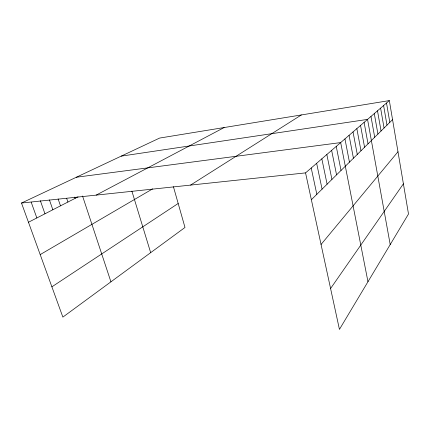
<?xml version="1.0" encoding="UTF-8"?>
<svg xmlns="http://www.w3.org/2000/svg" width="430" height="430" viewBox="0 0 430 430"><rect width="100%" height="100%" fill="white"/><g stroke="black" fill="none" stroke-linecap="round" stroke-linejoin="round"><path stroke-width="0.64" d="M330.584 288.514L403.399 183.825M321.049 244.466L397.981 151.758M311.358 199.713L392.558 119.637M305.553 172.887L389.338 100.593L408.5 214.006L339.437 329.407L305.553 172.887L21.5 203.041L62.866 317.114L184.991 227.459L173.408 186.658M51.885 286.832L178.181 203.476M190.554 185.094L301.365 114.944M40.194 254.598L152.634 188.872M96.169 195.112L224.175 127.533M28.466 222.245L78.05 196.854M21.5 203.041L159.611 138.068L389.338 100.593M121.201 156.138L367.548 119.395L390.204 244.573M76.341 177.241L340.678 142.583L367.973 281.725M31.196 202.165L36.846 217.951M40.355 200.708L44.967 213.796M49.423 199.923L52.847 209.759M58.125 198.939L60.496 205.841M66.661 198.321L67.918 202.041M74.707 197.085L75.132 198.348M82.549 196.01L110.929 281.827M131.876 191.103L150.667 252.657M311.218 168.001L316.829 194.322M316.641 163.319L322.07 189.152M321.844 158.831L327.096 184.196M326.838 154.52L331.922 179.434M331.637 150.382L336.561 174.859M336.244 146.404L341.022 170.457M344.946 138.895L349.45 162.148M349.058 135.348L353.433 158.219M353.025 131.929L357.276 154.429M356.846 128.629L360.985 150.769M360.539 125.447L364.57 147.237M364.102 122.367L368.026 143.824M370.977 116.439L374.702 137.24M374.293 113.574L377.927 134.063M377.502 110.811L381.044 130.989M380.604 108.134L384.06 128.016M383.608 105.538L386.978 125.135M386.516 103.028L389.811 122.34"/></g></svg>
